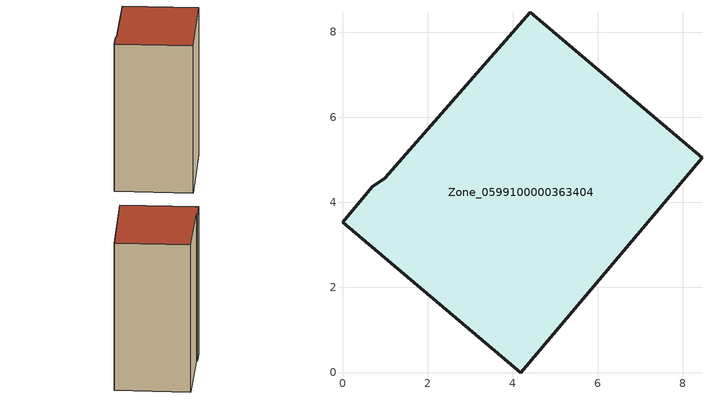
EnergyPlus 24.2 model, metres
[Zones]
Zone_0599100000363404
 floor ground (C_G): 0,3.53 0.7,4.37 0.99,4.57 4.41,8.46 8.45,5.05 4.18,0 z0.25
 wall outside (C_F): 4.18,0 8.45,5.05 4.41,8.46 0.99,4.57 0.7,4.37 0,3.53 4.18,0 z0.25:11.36
 roof outside (C_R): 0.7,4.37 0,3.53 4.18,0 8.45,5.05 4.41,8.46 0.99,4.57 z11.36
[BUILDING]
Pand.0599100000363404: North Axis=0; Terrain=City; Loads Convergence Tolerance Value=0.04; Temperature Convergence Tolerance Value=0.4; Solar Distribution=FullExterior; Maximum Number of Warmup Days=25; Minimum Number of Warmup Days=1
[Site:Location]
Rotterdam.The.Hague.AP_ZH_NLD Design_Conditions: Latitude=51.96; Longitude=4.45; Time Zone=1; Elevation=-4.5
[SITE:GROUNDTEMPERATURE:BUILDINGSURFACE]
18, 18, 18, 18, 18, 18, 18, 18, 18, 18, 18, 18
[MATERIAL] Thermal Absorptance=0.9; Solar Absorptance=0.7; Visible Absorptance=0.7
Name | Roughness | Thickness | Conductivity | Density | Specific Heat
G.TC.1992-2005 | MediumSmooth | 0.15 | 0.06 | 540 | 1210
F.TC.1992-2005 | Rough | 0.3 | 0.12 | 1920 | 840
R.TC.1992-2005 | MediumRough | 0.2 | 0.08 | 1500 | 1000
[CONSTRUCTION]
C_G: G.TC.1992-2005
C_F: F.TC.1992-2005
C_R: R.TC.1992-2005
[ZONE]
Zone_0599100000363404: Type=1; Multiplier=1; Ceiling Height=Autocalculate; Volume=Autocalculate; Floor Area=autocalculate; Part of Total Floor Area=Yes
[ZONEINFILTRATION:DESIGNFLOWRATE]
Infil_Zone_0599100000363404: Zone or ZoneList or Space or SpaceList=Zone_0599100000363404; Schedule=AlwaysOn; Design Flow Rate Calculation Method=Flow/Area; Flow Rate per Floor Area=0.0015; Constant Term Coefficient=1; Temperature Term Coefficient=0; Velocity Term Coefficient=0; Velocity Squared Term Coefficient=0
[HVACTEMPLATE:ZONE:IDEALLOADSAIRSYSTEM]
Zone_0599100000363404: Maximum Heating Supply Air Temperature=50; Minimum Cooling Supply Air Temperature=13; Maximum Heating Supply Air Humidity Ratio=0.0156; Minimum Cooling Supply Air Humidity Ratio=0.0077; Heating Limit=NoLimit; Cooling Limit=NoLimit; Dehumidification Control Type=ConstantSensibleHeatRatio; Cooling Sensible Heat Ratio=0.7; Dehumidification Setpoint=60; Humidification Control Type=None; Humidification Setpoint=30; Outdoor Air Method=None; Outdoor Air Flow Rate per Person=0.00944; Outdoor Air Flow Rate per Zone Floor Area=0; Outdoor Air Flow Rate per Zone=0; Demand Controlled Ventilation Type=None; Outdoor Air Economizer Type=NoEconomizer; Heat Recovery Type=None; Sensible Heat Recovery Effectiveness=0.7; Latent Heat Recovery Effectiveness=0.65
[ZONECONTROL:THERMOSTAT]
ThermostatControl_Zone_0599100000363404: Zone or ZoneList=Zone_0599100000363404; Control Type Schedule=DualSetpointControlType; Control 1=Thermostat_Zone_0599100000363404; Temperature Difference Between Cutout And Setpoint=0
[THERMOSTATSETPOINT:DUALSETPOINT]
Thermostat_Zone_0599100000363404: Heating Setpoint Temperature Schedule=HeatingSetpoint_Zone_0599100000363404; Cooling Setpoint Temperature Schedule=CoolingSetpoint_Zone_0599100000363404
[SCHEDULE:COMPACT]
HeatingSetpoint_Zone_0599100000363404: Through: 12/31, For: AllDays, Until: 24:00, 21
CoolingSetpoint_Zone_0599100000363404: Through: 12/31, For: AllDays, Until: 24:00, 24
DualSetpointControlType: Through: 12/31, For: AllDays, Until: 24:00, 4
AlwaysOn: Through: 12/31, For: AllDays, Until: 24:00, 1
